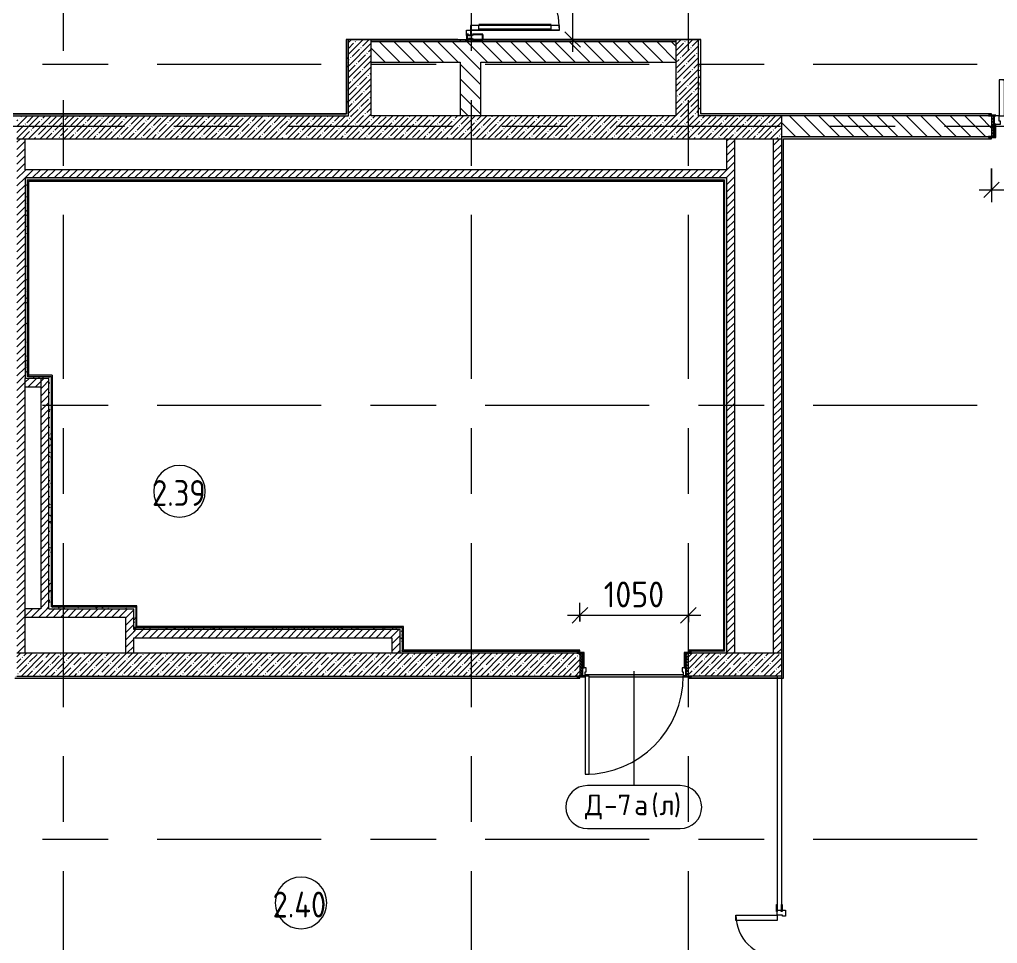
# Model space of a CAD drawing. Header units: millimetres. Extents: x 81632 to 272167, y -8553 to 29000.
# Drawn here: x 94235 to 103702, y 2592 to 11533 of the extents above; entities that cross this region are included whole.
import ezdxf

# ---------------------------------------------------------------- set-up
doc = ezdxf.new("R2010")
doc.units = ezdxf.units.MM
doc.linetypes.add('Осевая', pattern=[3175, 635, -476.25, 1587.5, -476.25])
for name, color, linetype, lineweight in [('A-ANNO-DIMS', 7, 'Continuous', 9), ('A-ANNO-DIMS-100', 7, 'Continuous', 9), ('A-AREA-IDEN', 7, 'Continuous', 9), ('A-DETL-GENF', 7, 'Continuous', 9), ('A-DOOR', 7, 'Continuous', 9), ('A-DOOR-FRAM-2', 7, 'Continuous', 9), ('A-DOOR-IDEN', 7, 'Continuous', 9), ('A-GLAZ-CWMG', 7, 'Continuous', 9), ('A-GLAZ-CWMG-1', 7, 'Continuous', 25), ('A-WALL', 7, 'Continuous', 9), ('I-WALL', 7, 'Continuous', 9), ('Ограждение', 7, 'Continuous', 9), ('Оси-2', 7, 'Осевая', 9), ('Поручни', 7, 'Continuous', 9)]:
    doc.layers.add(name, color=color, linetype=linetype, lineweight=lineweight)
for name, color, linetype, lineweight, true_color in [('A-DOOR-1', 1, 'Continuous', 9, 0xff0000), ('A-DOOR-2', 1, 'Continuous', 13, 0xff0000), ('A-DOOR-FRAM-1', 1, 'Continuous', 13, 0xff0000), ('A-WALL-1', 7, 'Continuous', 9, 0x3c3c3c), ('A-WALL-FNSH-1', 7, 'Continuous', 9, 0x3c3c3c)]:
    doc.layers.add(name, color=color, linetype=linetype, lineweight=lineweight, true_color=true_color)
doc.styles.add('GOST Common', font='GOST_Common.ttf', dxfattribs={"height": 200})
doc.styles.add('GOST Common_1', font='GOST_Common.ttf', dxfattribs={"width": 0.9, "height": 250})
doc.styles.add('ISOCPEUR', font='isocpeur.ttf', dxfattribs={"width": 0.9, "height": 250})
doc.dimstyles.new('ISO-2_5_0_9К_БОЛЬШОЙ', dxfattribs={"dimscale": 304.8, "dimtxt": 248.995294, "dimasz": 0.492126, "dimexe": 0.393701, "dimexo": 0.984252, "dimgap": 0, "dimtad": 1, "dimdec": 0, "dimrnd": 10, "dimzin": 0, "dimdsep": 46, "dimtxsty": 'ISOCPEUR', "dimblk1": 'OBLIQUE', "dimblk2": 'OBLIQUE', "dimsah": 1, "dimcen": 0.09, "dimdle": 0.393701, "dimazin": 0, "dimtfac": 1, "dimtdec": 4, "dimtix": 1, "dimtmove": 0, "dimatfit": 3, "dimfxl": 1, "dimtvp": 1, "dimtolj": 1, "dimtzin": 0, "dimarcsym": 2})
pattern_1 = [(45, (0, 0), (-35.35534, 35.35534), [])]
pattern_2 = [(45, (0, 0), (-57.024626, 57.024626), []), (45, (57.025, 0), (-57.024626, 57.024626), [100.806, -20.161, 3.353, -16.808])]
pattern_3 = [(135, (0, 0), (-70.71068, -70.71068), [])]
pattern_4 = [(0, (0, 0), (121.92, 30.48), [10.058, -81.382, 10.058, -81.382, -487.68]), (0, (0, 0), (121.92, 30.48), [-182.88, 10.058, -172.822, 10.058, -81.382, -213.36]), (0, (0, 0), (121.92, 30.48), [-457.2, 10.058, -50.902, 10.058, -142.342]), (120, (45.72, 15.24), (-87.356454, 90.345817), [10.058, -81.382, 10.058, -81.382, -487.68]), (120, (45.72, 15.24), (-87.356454, 90.345817), [-182.88, 10.058, -172.822, 10.058, -81.382, -213.36]), (120, (45.72, 15.24), (-87.356454, 90.345817), [-457.2, 10.058, -50.902, 10.058, -142.342]), (240, (60.96, 76.2), (-34.563546, -120.825817), [10.058, -81.382, 10.058, -81.382, -487.68]), (240, (60.96, 76.2), (-34.563546, -120.825817), [-182.88, 10.058, -172.822, 10.058, -81.382, -213.36]), (240, (60.96, 76.2), (-34.563546, -120.825817), [-457.2, 10.058, -50.902, 10.058, -142.342])]

# ---------------------------------------------------------------- blocks, each defined once
blk = doc.blocks.new('110_Дверь_СКБ_1Ст_Внутренняя1 - Д-7а_л__950x2100h_Туалет-32220591-План заполнения и маркировки дверных проемов 2 этажа в осях 23-33')
at = {"layer": 'A-DOOR'}
h = blk.add_hatch(dxfattribs=at)
h.set_pattern_fill('FP_11', color=256, style=0, pattern_type=2)
h.set_pattern_definition([(135, (1776.41, 174.685), (-14.14214, -14.14214), []), (225, (1776.41, 174.685), (14.14214, -14.14214), [])])
h.paths.add_polyline_path([(537.5, 110), (512.5, 110), (512.5, -110), (537.5, -110)])
at = {"layer": 'A-DOOR-FRAM-2'}
h = blk.add_hatch(dxfattribs=at)
h.set_pattern_fill('FP_12', color=256, style=0, pattern_type=2)
h.set_pattern_definition([(45, (-346.384, 174.685), (-14.1421, 14.1421), []), (135, (-346.384, 174.685), (-14.1421, -14.1421), [])])
h.paths.add_polyline_path([(-487.5, 110), (-512.5, 110), (-512.5, -110), (-487.5, -110)])
at = {"layer": 'A-DOOR-1'}
blk.add_arc((487.5, 110), 950, 90, 180, dxfattribs=at)
at = {"layer": 'A-DOOR-2'}
for p, q in [((487.5, 1060), (447.5, 1060)), ((447.5, 1060), (447.5, 110)), ((487.5, 110), (487.5, 1060)), ((447.5, 110), (487.5, 110))]:
    blk.add_line(p, q, dxfattribs=at)
at = {"layer": 'A-DOOR-FRAM-1'}
for p, q in [((-472.5, 118), (-542.5, 118)), ((-542.5, 118), (-542.5, 110)), ((-542.5, 110), (-472.5, 110)), ((-487.5, 110), (-512.5, 110)), ((-512.5, 110), (-512.5, -110)), ((-462.5, 110), (-487.5, 110)), ((-487.5, 110), (-487.5, 30)), ((-487.5, -110), (-487.5, 110)), ((-472.5, 110), (-487.5, 110)), ((-487.5, 110), (-487.5, 109)), ((-487.5, 109), (-472.5, 109)), ((-472.5, 110), (-472.5, 118)), ((-472.5, 109), (-472.5, 110)), ((-462.5, 70), (-462.5, 110)), ((487.5, 110), (487.5, 70)), ((512.5, 110), (487.5, 110)), ((567.5, 118), (497.5, 118)), ((497.5, 118), (497.5, 110)), ((512.5, 110), (497.5, 110)), ((497.5, 110), (497.5, 109)), ((497.5, 110), (567.5, 110)), ((497.5, 109), (512.5, 109)), ((512.5, 30), (512.5, 110)), ((537.5, 110), (512.5, 110)), ((512.5, 110), (512.5, -110)), ((512.5, 109), (512.5, 110)), ((537.5, -110), (537.5, 110)), ((567.5, 110), (567.5, 118)), ((-487.5, 30), (-452.5, 30)), ((-472.5, 30), (-487.5, 30)), ((-487.5, 30), (-487.5, -110)), ((-472.5, -110), (-472.5, 30)), ((-452.5, 70), (-462.5, 70)), ((-452.5, 30), (-452.5, 70)), ((487.5, 70), (477.5, 70)), ((477.5, 70), (477.5, 30)), ((477.5, 30), (512.5, 30)), ((512.5, 30), (497.5, 30)), ((497.5, 30), (497.5, -110)), ((512.5, -110), (512.5, 30)), ((-472.5, -110), (-542.5, -110)), ((-542.5, -110), (-542.5, -118)), ((-542.5, -118), (-472.5, -118)), ((-512.5, -110), (-487.5, -110)), ((-487.5, -110), (-472.5, -110)), ((-472.5, -118), (-472.5, -110)), ((497.5, -110), (512.5, -110)), ((567.5, -110), (497.5, -110)), ((497.5, -110), (497.5, -118)), ((497.5, -118), (567.5, -118)), ((512.5, -110), (537.5, -110)), ((567.5, -118), (567.5, -110))]:
    blk.add_line(p, q, dxfattribs=at)
blk = doc.blocks.new('110_Дверь_СКБ_2Ст - Д-6_л__ ДОО_Дв_1450x2100h_Дверь из раздевальной в коридор-25835678-План заполнения и маркировки дверных проемов 2 этажа в осях 23-33')
at = {"layer": 'A-DOOR'}
h = blk.add_hatch(dxfattribs=at)
h.set_pattern_fill('FP_17', color=256, style=0, pattern_type=2)
h.set_pattern_definition([(135, (1576.41, 164.685), (-14.14214, -14.14214), []), (225, (1576.41, 164.685), (14.14214, -14.14214), [])])
h.paths.add_polyline_path([(737.5, -100), (737.5, 100), (712.5, 100), (712.5, -100)])
at = {"layer": 'A-DOOR-FRAM-2'}
h = blk.add_hatch(dxfattribs=at)
h.set_pattern_fill('FP_18', color=256, style=0, pattern_type=2)
h.set_pattern_definition([(45, (-546.384, 164.685), (-14.1421, 14.1421), []), (135, (-546.384, 164.685), (-14.1421, -14.1421), [])])
h.paths.add_polyline_path([(-687.5, -100), (-687.5, 100), (-712.5, 100), (-712.5, -100)])
at = {"layer": 'A-DOOR-1'}
for centre, radius, start, end in [((662.5, 100), 950, 90, 180), ((-637.5, 100), 350, 360, 90)]:
    blk.add_arc(centre, radius, start, end, dxfattribs=at)
at = {"layer": 'A-DOOR-2'}
for p, q in [((662.5, 1050), (612.5, 1050)), ((612.5, 1050), (612.5, 100)), ((662.5, 100), (662.5, 1050)), ((-637.5, 450), (-637.5, 100)), ((-587.5, 450), (-637.5, 450)), ((-587.5, 100), (-587.5, 450)), ((-637.5, 100), (-587.5, 100)), ((612.5, 100), (662.5, 100))]:
    blk.add_line(p, q, dxfattribs=at)
at = {"layer": 'A-DOOR-FRAM-1'}
for p, q in [((-672.5, 108), (-742.5, 108)), ((-742.5, 108), (-742.5, 100)), ((-742.5, 100), (-672.5, 100)), ((-687.5, 100), (-712.5, 100)), ((-712.5, 100), (-712.5, -100)), ((-637.5, 100), (-687.5, 100)), ((-687.5, 100), (-687.5, 20)), ((-687.5, -100), (-687.5, 100)), ((-672.5, 100), (-672.5, 108)), ((-637.5, 50), (-637.5, 100)), ((662.5, 100), (662.5, 50)), ((712.5, 100), (662.5, 100)), ((767.5, 108), (697.5, 108)), ((697.5, 108), (697.5, 100)), ((697.5, 100), (767.5, 100)), ((712.5, 20), (712.5, 100)), ((737.5, 100), (712.5, 100)), ((712.5, 100), (712.5, -100)), ((737.5, -100), (737.5, 100)), ((767.5, 100), (767.5, 108)), ((-687.5, 20), (-627.5, 20)), ((-672.5, 20), (-687.5, 20)), ((-687.5, 20), (-687.5, -100)), ((-672.5, -100), (-672.5, 20)), ((-627.5, 50), (-637.5, 50)), ((-627.5, 20), (-627.5, 50)), ((662.5, 50), (652.5, 50)), ((652.5, 50), (652.5, 20)), ((652.5, 20), (712.5, 20)), ((712.5, 20), (697.5, 20)), ((697.5, 20), (697.5, -100)), ((712.5, -100), (712.5, 20)), ((-672.5, -100), (-742.5, -100)), ((-742.5, -100), (-742.5, -108)), ((-742.5, -108), (-672.5, -108)), ((-712.5, -100), (-687.5, -100)), ((-687.5, -100), (-672.5, -100)), ((-672.5, -108), (-672.5, -100)), ((697.5, -100), (712.5, -100)), ((767.5, -100), (697.5, -100)), ((697.5, -100), (697.5, -108)), ((697.5, -108), (767.5, -108)), ((712.5, -100), (737.5, -100)), ((767.5, -108), (767.5, -100))]:
    blk.add_line(p, q, dxfattribs=at)
blk = doc.blocks.new('110_Дверь_СКБ_2Ст - Д-5_п__в составе перегородки _не входит в спец__-32680317-План заполнения и маркировки дверных проемов 2 этажа в осях 23-33')
at = {"layer": 'A-DOOR-1'}
for centre, radius, start, end in [((-637.5, -20), 400, 270, 0), ((662.5, -20), 900, 180, 270)]:
    blk.add_arc(centre, radius, start, end, dxfattribs=at)
at = {"layer": 'A-DOOR-2'}
for p, q in [((-637.5, -20), (-587.5, -20)), ((-637.5, -420), (-637.5, -20)), ((-587.5, -20), (-587.5, -420)), ((612.5, -20), (662.5, -20)), ((612.5, -920), (612.5, -20)), ((662.5, -20), (662.5, -920)), ((-587.5, -420), (-637.5, -420)), ((662.5, -920), (612.5, -920))]:
    blk.add_line(p, q, dxfattribs=at)
at = {"layer": 'A-DOOR-FRAM-1'}
for p, q in [((-742.5, 28), (-672.5, 28)), ((-742.5, 20), (-742.5, 28)), ((-672.5, 20), (-742.5, 20)), ((-687.5, 60), (-627.5, 60)), ((-687.5, -20), (-687.5, 60)), ((-687.5, 20), (-672.5, 20)), ((-687.5, 19), (-687.5, 20)), ((-672.5, 19), (-687.5, 19)), ((-672.5, 28), (-672.5, 20)), ((-672.5, 20), (-672.5, 19)), ((-637.5, 30), (-637.5, -20)), ((-627.5, 30), (-637.5, 30)), ((-627.5, 60), (-627.5, 30)), ((652.5, 60), (712.5, 60)), ((652.5, 30), (652.5, 60)), ((662.5, 30), (652.5, 30)), ((662.5, -20), (662.5, 30)), ((697.5, 20), (697.5, 28)), ((697.5, 28), (767.5, 28)), ((697.5, 19), (697.5, 20)), ((697.5, 20), (712.5, 20)), ((767.5, 20), (697.5, 20)), ((712.5, 19), (697.5, 19)), ((712.5, 60), (712.5, -20)), ((712.5, 20), (712.5, 19)), ((767.5, 28), (767.5, 20)), ((-742.5, -20), (-672.5, -20)), ((-742.5, -28), (-742.5, -20)), ((-672.5, -28), (-742.5, -28)), ((-637.5, -20), (-687.5, -20)), ((-672.5, -20), (-672.5, -28)), ((712.5, -20), (662.5, -20)), ((697.5, -28), (697.5, -20)), ((697.5, -20), (767.5, -20)), ((767.5, -28), (697.5, -28)), ((767.5, -20), (767.5, -28))]:
    blk.add_line(p, q, dxfattribs=at)
blk = doc.blocks.new('Дверь_Витражная_остекление_ - ВВ-7 остекление-32349468-План заполнения и маркировки дверных проемов 2 этажа в осях 23-33')
at = {"layer": 'A-DETL-GENF'}
for p, q in [((-815, -20), (-860, -20)), ((-860, -880), (-860, -20)), ((-815, -20), (-860, -20)), ((-860, -20), (-860, -880)), ((-815, -880), (-815, -20)), ((-815, -880), (-815, -20)), ((865, -880), (865, -20)), ((865, -20), (865, -880)), ((-860, -100), (-815, -100)), ((-850, -800), (-850, -100)), ((-806, -800), (-806, -100)), ((856, -800), (856, -100)), ((900, -100), (865, -100)), ((900, -800), (900, -140)), ((910, -880), (910, -140)), ((910, -880), (910, -140)), ((-860, -800), (-815, -800)), ((910, -800), (865, -800)), ((-860, -880), (-815, -880)), ((-860, -880), (-815, -880)), ((910, -880), (865, -880)), ((865, -880), (910, -880))]:
    blk.add_line(p, q, dxfattribs=at)
at = {"layer": 'A-DOOR-1'}
for p, q in [((-860, -880), (-860, -20)), ((860, -880), (860, -20))]:
    blk.add_line(p, q, dxfattribs=at)
for centre, start, end in [((-860, -20), 270, 0), ((860, -20), 180, 270)]:
    blk.add_arc(centre, 860, start, end, dxfattribs=at)
at = {"layer": 'A-DOOR-2'}
for p, q in [((-910, 20), (-860, 20)), ((-910, -20), (-910, 20)), ((-860, 20), (-860, -20)), ((860, 20), (910, 20)), ((860, -20), (860, 20)), ((910, 20), (910, -20)), ((-860, -20), (-910, -20)), ((910, -20), (860, -20))]:
    blk.add_line(p, q, dxfattribs=at)
blk = doc.blocks.new('Прямоугольный импост - Импост структурный с накладкой - 160мм Темный-32310142-План заполнения и маркировки дверных проемов 2 этажа в осях 23-33')
at = {"layer": 'A-GLAZ-CWMG-1'}
for p, q in [((-50, 0), (-50, 17)), ((-50, 17), (0, 17)), ((-40, 0), (-50, 0)), ((-40, -40), (-40, 0)), ((0, 0), (-10, 0)), ((-10, 0), (-10, -40)), ((0, 17), (0, 0)), ((-50, -140), (-50, -40)), ((-50, -40), (-40, -40)), ((-10, -40), (0, -40)), ((0, -40), (0, -140)), ((0, -140), (-50, -140))]:
    blk.add_line(p, q, dxfattribs=at)
blk = doc.blocks.new('Ограждение - Ограждение-32875471-План заполнения и маркировки дверных проемов 2 этажа в осях 23-33')
at = {"layer": 'Ограждение'}
h = blk.add_hatch(color=256, dxfattribs=at)
h.paths.add_polyline_path([(99710, 5180), (99750, 5180), (99750, 5171), (100670, 5172), (100670, 5180), (100660, 5180), (100660, 5191), (99710, 5191)])
h.paths.add_polyline_path([(99700, 5171), (99710, 5172), (99710, 5180), (99700, 5180), (99700, 5172)])
at = {"layer": 'Поручни'}
for p, q in [((99700, 5171), (99710, 5171)), ((100660, 5191), (99710, 5191)), ((99750, 5171), (100685, 5171))]:
    blk.add_line(p, q, dxfattribs=at)
blk = doc.blocks.new('М_двери - Типоразмер_рамка-25223575-План заполнения и маркировки дверных проемов 2 этажа в осях 23-33')
at = {"layer": 'A-DOOR-IDEN'}
for p, q in [((4.496, 2.08), (-4.496, 2.08)), ((-4.496, -2.08), (4.496, -2.08))]:
    blk.add_line(p, q, dxfattribs=at)
for centre, start, end in [((-4.496, 0), 90, 270), ((4.496, 0), 270, 90)]:
    blk.add_arc(centre, 2.08, start, end, dxfattribs=at)
blk = doc.blocks.new('DIMBLOCK32-План заполнения и маркировки дверных проемов 2 этажа в осях 23-33')
at = {"layer": 'A-ANNO-DIMS-100'}
for p, q in [((99660, 5708), (99660, 5888)), ((100710, 5700), (100710, 5888)), ((99540, 5768), (100830, 5768)), ((99660, 5768), (99660, 5708)), ((100710, 5768), (100710, 5700))]:
    blk.add_line(p, q, dxfattribs=at)
at = {"layer": 'A-ANNO-DIMS-100', "lineweight": 20}
for p, q in [((99660, 5768), (99735, 5843)), ((100710, 5768), (100785, 5843)), ((99660, 5768), (99585, 5693)), ((100710, 5768), (100635, 5693))]:
    blk.add_line(p, q, dxfattribs=at)
at = {"layer": 'A-ANNO-DIMS-100', "color": 0, "insert": (99890.5, 6094.6), "char_height": 250, "width": 706.764, "attachment_point": 1, "line_spacing_factor": 1.149209, "style": 'ISOCPEUR'}
blk.add_mtext('1050', dxfattribs=at)
blk = doc.blocks.new('_Oblique')
at = {"color": 0, "linetype": 'ByBlock', "lineweight": -2}
blk.add_line((-0.5, -0.5), (0.5, 0.5), dxfattribs=at)
blk = doc.blocks.new('Марка_Помещения - Номер-25198446-План заполнения и маркировки дверных проемов 2 этажа в осях 23-33')
at = {"layer": 'A-AREA-IDEN'}
for start, end in [(360, 180), (180, 360)]:
    blk.add_arc((0, 0), 2.5, start, end, dxfattribs=at)
blk = doc.blocks.new('DIMBLOCK50-План заполнения и маркировки дверных проемов 2 этажа в осях 23-33')
at = {"layer": 'A-ANNO-DIMS-100'}
for p, q in [((103645, 10092), (103645, 9765.7)), ((103645, 9885.7), (103645, 10092)), ((105095, 10092), (105095, 9765.7)), ((105095, 9885.7), (105095, 10092)), ((103525, 9885.7), (105215, 9885.7))]:
    blk.add_line(p, q, dxfattribs=at)
at = {"layer": 'A-ANNO-DIMS-100', "lineweight": 20}
for p, q in [((103645, 9885.7), (103720, 9960.7)), ((105095, 9885.7), (105170, 9960.7)), ((103645, 9885.7), (103570, 9810.7)), ((105095, 9885.7), (105020, 9810.7))]:
    blk.add_line(p, q, dxfattribs=at)
at = {"layer": 'A-ANNO-DIMS-100', "color": 0, "insert": (104063.5, 10212.3), "char_height": 250, "width": 735.494, "attachment_point": 1, "line_spacing_factor": 1.149209, "style": 'ISOCPEUR'}
blk.add_mtext('1450', dxfattribs=at)
blk = doc.blocks.new('DIMBLOCK53-План заполнения и маркировки дверных проемов 2 этажа в осях 23-33')
at = {"layer": 'A-ANNO-DIMS-100'}
for p, q in [((99589.4, 13360), (99589.4, 11221)), ((99381, 13240), (99709.4, 13240)), ((99589.4, 13240), (99381, 13240)), ((99395.5, 11341), (99709.4, 11341)), ((99589.4, 11341), (99395.5, 11341))]:
    blk.add_line(p, q, dxfattribs=at)
at = {"layer": 'A-ANNO-DIMS-100', "lineweight": 20}
for p, q in [((99589.4, 13240), (99514.4, 13315)), ((99589.4, 13240), (99664.4, 13165)), ((99589.4, 11341), (99514.4, 11416)), ((99589.4, 11341), (99664.4, 11266))]:
    blk.add_line(p, q, dxfattribs=at)
at = {"layer": 'A-ANNO-DIMS-100', "color": 0, "insert": (99262.8, 11996), "char_height": 250, "width": 706.764, "attachment_point": 1, "rotation": 90, "line_spacing_factor": 1.149209, "style": 'ISOCPEUR'}
blk.add_mtext('1900', dxfattribs=at)

msp = doc.modelspace()

# ---------------------------------------------------------------- hatches: boundary and pattern name
at = {"layer": 'I-WALL'}
h = msp.add_hatch(dxfattribs=at)
h.set_pattern_fill('FP_4', color=256, style=0, pattern_type=2)
h.set_pattern_definition(pattern_3)
h.paths.add_polyline_path([(98700, 11320), (98700, 11340), (98500, 11340), (98500, 11320)])
h.paths.add_polyline_path([(98562, 13240), (98700, 13240), (98700, 13400), (98500, 13400), (98500, 13240)])
h = msp.add_hatch(dxfattribs=at)
h.set_pattern_fill('FP_38', color=256, style=0, pattern_type=2)
h.set_pattern_definition(pattern_4)
h.paths.add_polyline_path([(97399, 10600), (97419, 10600), (97419, 11341), (97399, 11341), (97399, 10620)])
h = msp.add_hatch(dxfattribs=at)
h.set_pattern_fill('FP_2', color=256, style=0, pattern_type=2)
h.set_pattern_definition(pattern_2)
h.paths.add_polyline_path([(97639, 10600), (97639, 11340), (97419, 11340), (97419, 10600)])
h = msp.add_hatch(dxfattribs=at)
h.set_pattern_fill('FP_38', color=256, style=0, pattern_type=2)
h.set_pattern_definition(pattern_4)
h.paths.add_polyline_path([(100589, 11320), (100589, 11340), (97639, 11340), (97639, 11320), (99833.5, 11320)])
h = msp.add_hatch(dxfattribs=at)
h.set_pattern_fill('FP_4', color=256, style=0, pattern_type=2)
h.set_pattern_definition(pattern_3)
h.paths.add_polyline_path([(100589, 11120), (100589, 11320), (97639, 11320), (97639, 11120), (99833.5, 11120)])
h = msp.add_hatch(dxfattribs=at)
h.set_pattern_fill('FP_2', color=256, style=0, pattern_type=2)
h.set_pattern_definition(pattern_2)
h.paths.add_polyline_path([(100809, 10600), (100809, 11340), (100589, 11340), (100589, 10600)])
h = msp.add_hatch(dxfattribs=at)
h.set_pattern_fill('FP_38', color=256, style=0, pattern_type=2)
h.set_pattern_definition(pattern_4)
h.paths.add_polyline_path([(100829, 10620), (100829, 11340), (100809, 11340), (100809, 10620)])
h = msp.add_hatch(dxfattribs=at)
h.set_pattern_fill('FP_4', color=256, style=0, pattern_type=2)
h.set_pattern_definition(pattern_3)
h.paths.add_polyline_path([(98700, 10600), (98700, 11120), (98500, 11120), (98500, 10600)])
h = msp.add_hatch(dxfattribs=at)
h.set_pattern_fill('FP_38', color=256, style=0, pattern_type=2)
h.set_pattern_definition(pattern_4)
h.paths.add_polyline_path([(97290.5, 10600), (97399, 10600), (97398, 10620), (93460, 10620), (93460, 10608), (93490, 10608), (93490, 10600), (94747.5, 10600)])
h.paths.add_polyline_path([(92204.5, 10600), (92480, 10600), (92480, 10608), (92510, 10608), (92510, 10620), (91385, 10620), (91385, 10608), (91440, 10608), (91440, 10600)])
h.paths.add_polyline_path([(89930, 10600), (89930, 10608), (89985, 10608), (89985, 10620), (89223.5, 10620), (89223.5, 10600), (89661.5, 10600)])
h = msp.add_hatch(dxfattribs=at)
h.set_pattern_fill('FP_38', color=256, style=0, pattern_type=2)
h.set_pattern_definition(pattern_4)
h.paths.add_polyline_path([(121190, 10600), (121189, 10620), (111180, 10620), (111180, 10608), (111210, 10608), (111210, 10600), (120177.4, 10600)])
h.paths.add_polyline_path([(110005.5, 10600), (110200, 10600), (110200, 10608), (110230, 10608), (110230, 10620), (109105, 10620), (109105, 10608), (109160, 10608), (109160, 10600)])
h.paths.add_polyline_path([(107650, 10600), (107650, 10608), (107705, 10608), (107705, 10620), (105095, 10620), (105095, 10608), (105125, 10608), (105125, 10600), (107462.5, 10600)])
h.paths.add_polyline_path([(103615, 10600), (103615, 10608), (103645, 10608), (103645, 10620), (100809, 10620), (100809, 10600), (102376.5, 10600)])
h = msp.add_hatch(dxfattribs=at)
h.set_pattern_fill('FP_2', color=256, style=0, pattern_type=2)
h.set_pattern_definition(pattern_2)
h.paths.add_polyline_path([(101610, 10380), (101610, 10600), (94210, 10600), (94210, 10380), (99833.5, 10380)])
h = msp.add_hatch(dxfattribs=at)
h.set_pattern_fill('FP_4', color=256, style=0, pattern_type=2)
h.set_pattern_definition(pattern_3)
h.paths.add_polyline_path([(107110, 10400), (107130, 10400), (107130, 10600), (105095, 10600), (105095, 10400), (105125, 10400)])
h.paths.add_polyline_path([(103645, 10400), (103645, 10600), (101610, 10600), (101610, 10400), (103615, 10400)])
h = msp.add_hatch(dxfattribs=at)
h.set_pattern_fill('FP_5', color=256, style=0, pattern_type=2)
h.set_pattern_definition(pattern_1)
h.paths.add_polyline_path([(94210, 5400), (94290, 5400), (94290, 10380), (94210, 10380), (94210, 6620)])
h = msp.add_hatch(dxfattribs=at)
h.set_pattern_fill('FP_5', color=256, style=0, pattern_type=2)
h.set_pattern_definition(pattern_1)
h.paths.add_polyline_path([(101080, 5400), (101160, 5400), (101160, 10380), (101080, 10380), (101080, 6621.9)])
h = msp.add_hatch(dxfattribs=at)
h.set_pattern_fill('FP_5', color=256, style=0, pattern_type=2)
h.set_pattern_definition(pattern_1)
h.paths.add_polyline_path([(101610, 5400), (101610, 10380), (101530, 10380), (101530, 5400)])
h = msp.add_hatch(dxfattribs=at)
h.set_pattern_fill('FP_38', color=256, style=0, pattern_type=2)
h.set_pattern_definition(pattern_4)
h.paths.add_polyline_path([(107110, 10380), (107110, 10400), (105125, 10400), (105125, 10392), (105095, 10392), (105095, 10380), (105125, 10380)])
h.paths.add_polyline_path([(103615, 10380), (103645, 10380), (103645, 10392), (103615, 10392), (103615, 10400), (101610, 10400), (101610, 10380), (102376.5, 10380)])
h = msp.add_hatch(dxfattribs=at)
h.set_pattern_fill('FP_38', color=256, style=0, pattern_type=2)
h.set_pattern_definition(pattern_4)
h.paths.add_polyline_path([(101630, 5159), (101630, 10380), (101610, 10380), (101610, 5159)])
h = msp.add_hatch(dxfattribs=at)
h.set_pattern_fill('FP_5', color=256, style=0, pattern_type=2)
h.set_pattern_definition(pattern_1)
h.paths.add_polyline_path([(101060, 10000), (101080, 10000), (101080, 10080), (94290, 10080), (94290, 10000), (99833.5, 10000)])
h = msp.add_hatch(dxfattribs=at)
h.set_pattern_fill('FP_38', color=256, style=0, pattern_type=2)
h.set_pattern_definition(pattern_4)
h.paths.add_polyline_path([(101049, 9980), (101060, 9980), (101060, 10000), (94290, 10000), (94290, 9980), (99833.5, 9980)])
h = msp.add_hatch(dxfattribs=at)
h.set_pattern_fill('FP_38', color=256, style=0, pattern_type=2)
h.set_pattern_definition(pattern_4)
h.paths.add_polyline_path([(94290, 8060), (94310, 8060), (94310, 9980), (94290, 9980), (94290, 8352)])
for points in [[(101060, 9969), (101060, 9980), (94310, 9980), (94310, 9969), (99833.5, 9969)], [(94321, 8080), (94321, 9969), (94310, 9969), (94310, 8080)], [(101049, 5431), (101060, 5431), (101060, 9980), (101049, 9980), (101049, 6621.9)], [(94540, 8080), (94551, 8080), (94551, 8091), (94321, 8091), (94321, 8080)], [(94540, 5850), (94551, 5850), (94551, 8080), (94540, 8080), (94540, 6621.9)], [(95360, 5850), (95371, 5850), (95371, 5861), (94551, 5861), (94551, 5850), (94747.5, 5850)], [(95371, 5650), (95371, 5850), (95360, 5850), (95360, 5650)], [(97940, 5650), (97951, 5650), (97951, 5661), (95360, 5661), (95360, 5650), (97290.5, 5650)], [(97951, 5420), (97951, 5650), (97940, 5650), (97940, 5420)]]:
    msp.add_hatch(color=256, dxfattribs=at).paths.add_polyline_path(points)
h = msp.add_hatch(dxfattribs=at)
h.set_pattern_fill('FP_38', color=256, style=0, pattern_type=2)
h.set_pattern_definition(pattern_4)
h.paths.add_polyline_path([(101080, 5400), (101080, 10000), (101060, 10000), (101060, 5400)])
h = msp.add_hatch(dxfattribs=at)
h.set_pattern_fill('FP_5', color=256, style=0, pattern_type=2)
h.set_pattern_definition(pattern_1)
h.paths.add_polyline_path([(94290, 7980), (94440, 7980), (94440, 8060), (94290, 8060)])
h = msp.add_hatch(dxfattribs=at)
h.set_pattern_fill('FP_5', color=256, style=0, pattern_type=2)
h.set_pattern_definition(pattern_1)
h.paths.add_polyline_path([(94290, 7980), (94520, 7980), (94520, 8060), (94290, 8060)])
h = msp.add_hatch(dxfattribs=at)
h.set_pattern_fill('FP_38', color=256, style=0, pattern_type=2)
h.set_pattern_definition(pattern_4)
h.paths.add_polyline_path([(94440, 8060), (94540, 8060), (94540, 8080), (94310, 8080), (94310, 8060)])
h = msp.add_hatch(dxfattribs=at)
h.set_pattern_fill('FP_38', color=256, style=0, pattern_type=2)
h.set_pattern_definition(pattern_4)
h.paths.add_polyline_path([(94540, 5830), (94540, 8060), (94520, 8060), (94520, 5830)])
h = msp.add_hatch(dxfattribs=at)
h.set_pattern_fill('FP_5', color=256, style=0, pattern_type=2)
h.set_pattern_definition(pattern_1)
h.paths.add_polyline_path([(94440, 5830), (94520, 5830), (94520, 7980), (94440, 7980), (94440, 6621.9)])
h = msp.add_hatch(dxfattribs=at)
h.set_pattern_fill('FP_5', color=256, style=0, pattern_type=2)
h.set_pattern_definition(pattern_1)
h.paths.add_polyline_path([(95260, 5750), (95260, 5830), (94290, 5830), (94290, 5750), (94747.5, 5750)])
h = msp.add_hatch(dxfattribs=at)
h.set_pattern_fill('FP_38', color=256, style=0, pattern_type=2)
h.set_pattern_definition(pattern_4)
h.paths.add_polyline_path([(95360, 5830), (95360, 5850), (94540, 5850), (94540, 5830), (95340, 5830)])
h = msp.add_hatch(dxfattribs=at)
h.set_pattern_fill('FP_5', color=256, style=0, pattern_type=2)
h.set_pattern_definition(pattern_1)
h.paths.add_polyline_path([(95260, 5400), (95340, 5400), (95340, 5830), (95260, 5830), (95260, 5750)])
h = msp.add_hatch(dxfattribs=at)
h.set_pattern_fill('FP_38', color=256, style=0, pattern_type=2)
h.set_pattern_definition(pattern_4)
h.paths.add_polyline_path([(95360, 5630), (95360, 5830), (95340, 5830), (95340, 5630)])
h = msp.add_hatch(dxfattribs=at)
h.set_pattern_fill('FP_38', color=256, style=0, pattern_type=2)
h.set_pattern_definition(pattern_4)
h.paths.add_polyline_path([(97940, 5630), (97940, 5650), (95340, 5650), (95340, 5630), (97920, 5630)])
h = msp.add_hatch(dxfattribs=at)
h.set_pattern_fill('FP_5', color=256, style=0, pattern_type=2)
h.set_pattern_definition(pattern_1)
h.paths.add_polyline_path([(97840, 5550), (97840, 5630), (95340, 5630), (95340, 5550), (97290.5, 5550)])
h = msp.add_hatch(dxfattribs=at)
h.set_pattern_fill('FP_5', color=256, style=0, pattern_type=2)
h.set_pattern_definition(pattern_1)
h.paths.add_polyline_path([(97920, 5400), (97920, 5630), (97840, 5630), (97840, 5400)])
h = msp.add_hatch(dxfattribs=at)
h.set_pattern_fill('FP_38', color=256, style=0, pattern_type=2)
h.set_pattern_definition(pattern_4)
h.paths.add_polyline_path([(97940, 5400), (97940, 5630), (97920, 5630), (97920, 5400)])
h = msp.add_hatch(dxfattribs=at)
h.set_pattern_fill('FP_2', color=256, style=0, pattern_type=2)
h.set_pattern_definition(pattern_2)
h.paths.add_polyline_path([(101570, 5180), (101610, 5180), (101610, 5400), (100710, 5400), (100710, 5180), (100740, 5180)])
h.paths.add_polyline_path([(99660, 5180), (99660, 5400), (94210, 5400), (94210, 5180), (99630, 5180)])
h = msp.add_hatch(dxfattribs=at)
h.set_pattern_fill('FP_38', color=256, style=0, pattern_type=2)
h.set_pattern_definition(pattern_4)
h.paths.add_polyline_path([(100740, 5400), (101060, 5400), (101060, 5420), (100710, 5420), (100710, 5408), (100740, 5408), (100740, 5401.7)])
h.paths.add_polyline_path([(99630, 5400), (99630, 5408), (99660, 5408), (99660, 5420), (97940, 5420), (97940, 5400)])
h = msp.add_hatch(color=256, dxfattribs=at)
h.paths.add_polyline_path([(100710, 5420), (101060, 5420), (101060, 5431), (100710, 5431)])
h.paths.add_polyline_path([(99660, 5420), (99660, 5431), (97951, 5431), (97951, 5420)])
h = msp.add_hatch(dxfattribs=at)
h.set_pattern_fill('FP_38', color=256, style=0, pattern_type=2)
h.set_pattern_definition(pattern_4)
h.paths.add_polyline_path([(100710, 5160), (101570, 5160), (101570, 5180), (100740, 5180), (100740, 5172), (100710, 5172)])
h.paths.add_polyline_path([(99660, 5160), (99660, 5172), (99630, 5172), (99630, 5180), (94190, 5180), (94190, 5160), (97290.5, 5160)])

# ---------------------------------------------------------------- linework, layer by layer
at = {"layer": 'A-DOOR-IDEN'}
msp.add_line((100182.2, 5226.5), (100181.5, 4120.1), dxfattribs=at)
at = {"layer": 'A-WALL'}
for p, q in [((98479, 11340), (100829, 11340)), ((100809, 10600), (100809, 11340)), ((93460, 10620), (97399, 10620)), ((103645, 10620), (100829, 10620)), ((103615, 10600), (100809, 10600)), ((101610, 10400), (103615, 10400)), ((101080, 10000), (94290, 10000)), ((94290, 10000), (94290, 8060)), ((101049, 9980), (94310, 9980)), ((94310, 9980), (94310, 8080)), ((101060, 5420), (101060, 9980)), ((101080, 10000), (101080, 5400)), ((94520, 8060), (94290, 8060)), ((94540, 8060), (94540, 5850)), ((94520, 5830), (95340, 5830)), ((95340, 5630), (95340, 5830)), ((97940, 5630), (97940, 5420)), ((97940, 5420), (99660, 5420)), ((99630, 5400), (97940, 5400)), ((101060, 5400), (100740, 5400)), ((101610, 5400), (101530, 5400)), ((94210, 5180), (99630, 5180)), ((101610, 5180), (100740, 5180))]:
    msp.add_line(p, q, dxfattribs=at)
at = {"layer": 'A-WALL-1'}
for p, q in [((97399, 11341), (97399, 10620)), ((97419, 11341), (97399, 11341)), ((97419, 10600), (97419, 11341)), ((97639, 10600), (97639, 11340)), ((100589, 11320), (97639, 11320)), ((97639, 11320), (100589, 11320)), ((98500, 11340), (98500, 11320)), ((98700, 11320), (98700, 11340)), ((100589, 11340), (100589, 10600)), ((100829, 10620), (100829, 11340)), ((97639, 11120), (98500, 11120)), ((98500, 11120), (98500, 10600)), ((98700, 10600), (98700, 11120)), ((98700, 11120), (100589, 11120)), ((103645, 10608), (103645, 10620)), ((93490, 10600), (97419, 10600)), ((100589, 10600), (97639, 10600)), ((101610, 10600), (101610, 2970)), ((94210, 10380), (101610, 10380)), ((94290, 10080), (94290, 10380)), ((101080, 10380), (101080, 10080)), ((101160, 5400), (101160, 10380)), ((101530, 10380), (101530, 5400)), ((101630, 10380), (103645, 10380)), ((101630, 5159), (101630, 10380)), ((103645, 10380), (103645, 10392)), ((101080, 10080), (94290, 10080)), ((94290, 5400), (94290, 8060)), ((94321, 8080), (94310, 8080)), ((94440, 8060), (94440, 5830)), ((94520, 5830), (94520, 8060)), ((94290, 7980), (94440, 7980)), ((94440, 5830), (94290, 5830)), ((94551, 5850), (94540, 5850)), ((94290, 5750), (95260, 5750)), ((95260, 5750), (95260, 5400)), ((95360, 5650), (95340, 5650)), ((97920, 5630), (95340, 5630)), ((95360, 5630), (95360, 5650)), ((97920, 5400), (97920, 5630)), ((95340, 5550), (97840, 5550)), ((95340, 5400), (95340, 5550)), ((97840, 5550), (97840, 5400)), ((97940, 5400), (94210, 5400)), ((99660, 5408), (99660, 5420)), ((101060, 5420), (100710, 5420)), ((100710, 5420), (100710, 5408)), ((101530, 5400), (101060, 5400)), ((94190, 5160), (99660, 5160)), ((99660, 5160), (99660, 5172)), ((100710, 5172), (100710, 5160)), ((101570, 5180), (101570, 2970)), ((101610, 5159), (101630, 5159))]:
    msp.add_line(p, q, dxfattribs=at)
at = {"layer": 'A-WALL-FNSH-1'}
for p, q in [((97398, 11341), (97398, 10621)), ((97399, 11341), (97398, 11341)), ((98479, 11341), (97419, 11341)), ((97419, 11340), (98479, 11340)), ((98479, 11340), (98479, 11341)), ((100830, 11341), (98721, 11341)), ((98721, 11341), (98721, 11340)), ((100830, 10620), (100830, 11341)), ((97398, 10621), (93460, 10621)), ((103645, 10621), (100829, 10621)), ((103645, 10620), (103645, 10621)), ((101631, 10379), (103645, 10379)), ((101631, 5159), (101631, 10379)), ((103645, 10379), (103645, 10380)), ((94321, 9969), (101060, 9969)), ((94321, 9969), (94321, 8080)), ((101060, 9980), (101049, 9980)), ((101049, 9980), (101049, 5431)), ((94551, 8091), (94321, 8091)), ((94321, 8080), (94540, 8080)), ((94540, 8080), (94540, 8060)), ((94551, 8091), (94551, 5850)), ((95371, 5861), (94551, 5861)), ((94551, 5850), (95360, 5850)), ((95360, 5850), (95360, 5650)), ((95371, 5650), (95371, 5861)), ((97951, 5661), (95360, 5661)), ((95360, 5650), (97940, 5650)), ((97940, 5650), (97940, 5630)), ((97951, 5431), (97951, 5661)), ((99660, 5431), (97951, 5431)), ((99660, 5420), (99660, 5431)), ((101049, 5431), (100710, 5431)), ((100710, 5431), (100710, 5420)), ((94189, 5159), (99660, 5159)), ((99660, 5159), (99660, 5160)), ((101610, 5160), (100710, 5160)), ((100710, 5160), (100710, 5159)), ((100710, 5159), (101610, 5159)), ((101630, 5159), (101631, 5159))]:
    msp.add_line(p, q, dxfattribs=at)
at = {"layer": 'Оси-2'}
for p, q in [((100710, 593.7), (100710, 19528.3)), ((94660, 593.7), (94660, 19415.1)), ((98610, 593.7), (98610, 19415.1)), ((84932.5, 11100), (120319, 11100)), ((86202.5, 10500), (120319, 10500)), ((84932.5, 7800), (122760, 7800)), ((84932.5, 3600), (122760, 3600))]:
    msp.add_line(p, q, dxfattribs=at)

# ---------------------------------------------------------------- block references
at = {"layer": 'A-AREA-IDEN', "xscale": 99.99999999999993, "yscale": 99.99999999999993, "zscale": 99.99999999999993}
for p in [(95783.4, 6967.9), (96959.8, 2984.8)]:
    msp.add_blockref('Марка_Помещения - Номер-25198446-План заполнения и маркировки дверных проемов 2 этажа в осях 23-33', p, dxfattribs=at)
at = {"layer": 'A-DOOR-1'}
for name, p, rotation in [('Дверь_Витражная_остекление_ - ВВ-7 остекление-32349468-План заполнения и маркировки дверных проемов 2 этажа в осях 23-33', (98581, 12290), 89.99999999999993), ('110_Дверь_СКБ_1Ст_Внутренняя1 - Д-7а_л__950x2100h_Туалет-32220591-План заполнения и маркировки дверных проемов 2 этажа в осях 23-33', (100197.5, 5290), 180), ('110_Дверь_СКБ_2Ст - Д-5_п__в составе перегородки _не входит в спец__-32680317-План заполнения и маркировки дверных проемов 2 этажа в осях 23-33', (101590, 2227.5), 270)]:
    msp.add_blockref(name, p, dxfattribs=dict(at, rotation=rotation))
msp.add_blockref('110_Дверь_СКБ_2Ст - Д-6_л__ ДОО_Дв_1450x2100h_Дверь из раздевальной в коридор-25835678-План заполнения и маркировки дверных проемов 2 этажа в осях 23-33', (104357.5, 10500), dxfattribs=at)
at = {"layer": 'A-DOOR-IDEN', "xscale": 99.99999999999993, "yscale": 99.99999999999993, "zscale": 99.99999999999993}
msp.add_blockref('М_двери - Типоразмер_рамка-25223575-План заполнения и маркировки дверных проемов 2 этажа в осях 23-33', (100181.5, 3912.1), dxfattribs=at)
at = {"layer": 'A-GLAZ-CWMG', "extrusion": (0, 0, -1), "rotation": 270.0000000000001}
msp.add_blockref('Прямоугольный импост - Импост структурный с накладкой - 160мм Темный-32310142-План заполнения и маркировки дверных проемов 2 этажа в осях 23-33', (-98581, 11340), dxfattribs=at)
at = {"layer": 'Поручни'}
msp.add_blockref('Ограждение - Ограждение-32875471-План заполнения и маркировки дверных проемов 2 этажа в осях 23-33', (0, 0), dxfattribs=at)

# ---------------------------------------------------------------- texts
at = {"layer": 'A-AREA-IDEN', "char_height": 250, "attachment_point": 1, "style": 'GOST Common_1'}
for s, insert, width in [('2.39', (95517.7, 7076.5), 663.797), ('2.40', (96685, 3093.3), 685.443)]:
    msp.add_mtext(s, dxfattribs=dict(at, insert=insert, width=width))
at = {"layer": 'A-DOOR-IDEN', "char_height": 200, "attachment_point": 1, "style": 'GOST Common'}
for s, insert, width in [('\\fGOST Common|b0|i0|c204|p34|;Д', (99709.2, 4033.3), 224.472), ('-7', (99894.4, 4033.3), 352.742), ('\\fGOST Common|b0|i0|c204|p34|;(', (100350.9, 4033.3), 96.202), ('\\fGOST Common|b0|i0|c204|p34|;)', (100569.1, 4033.3), 96.202), ('\\fGOST Common|b0|i0|c204|p34|;а', (100185.5, 4033.3), 200.422), ('\\fGOST Common|b0|i0|c204|p34|;л', (100430.2, 4033.3), 168.354)]:
    msp.add_mtext(s, dxfattribs=dict(at, insert=insert, width=width))

# ---------------------------------------------------------------- dimensions: what is measured, and where the dimension line sits
at = {"layer": 'A-ANNO-DIMS'}
dim = msp.add_linear_dim(base=(99589.4, 11341), p1=(99081, 13240), p2=(99695.5, 11341), angle=90, dimstyle='ISO-2_5_0_9К_БОЛЬШОЙ', override={"dimpost": '<>', "dimfxl": 1995.935809}, dxfattribs=at)
dim.commit()
dim.dimension.update_dxf_attribs({"geometry": 'DIMBLOCK53-План заполнения и маркировки дверных проемов 2 этажа в осях 23-33', "text_midpoint": (99464.4, 12290.5)})
for base, p1, p2, override, picture, middle in [((105095, 9885.7), (103645, 10392), (105095, 10392), {"dimpost": '<>', "dimfxl": 1450}, 'DIMBLOCK50-План заполнения и маркировки дверных проемов 2 этажа в осях 23-33', (104370, 10010.7)), ((100710, 5768), (99660, 5408), (100710, 5400), {"dimpost": '<>', "dimfxl": 1050.030476}, 'DIMBLOCK32-План заполнения и маркировки дверных проемов 2 этажа в осях 23-33', (100185, 5893))]:
    dim = msp.add_linear_dim(base=base, p1=p1, p2=p2, dimstyle='ISO-2_5_0_9К_БОЛЬШОЙ', override=override, dxfattribs=at)
    dim.commit()
    dim.dimension.update_dxf_attribs({"geometry": picture, "text_midpoint": middle})

doc.saveas('drawing.dxf')
